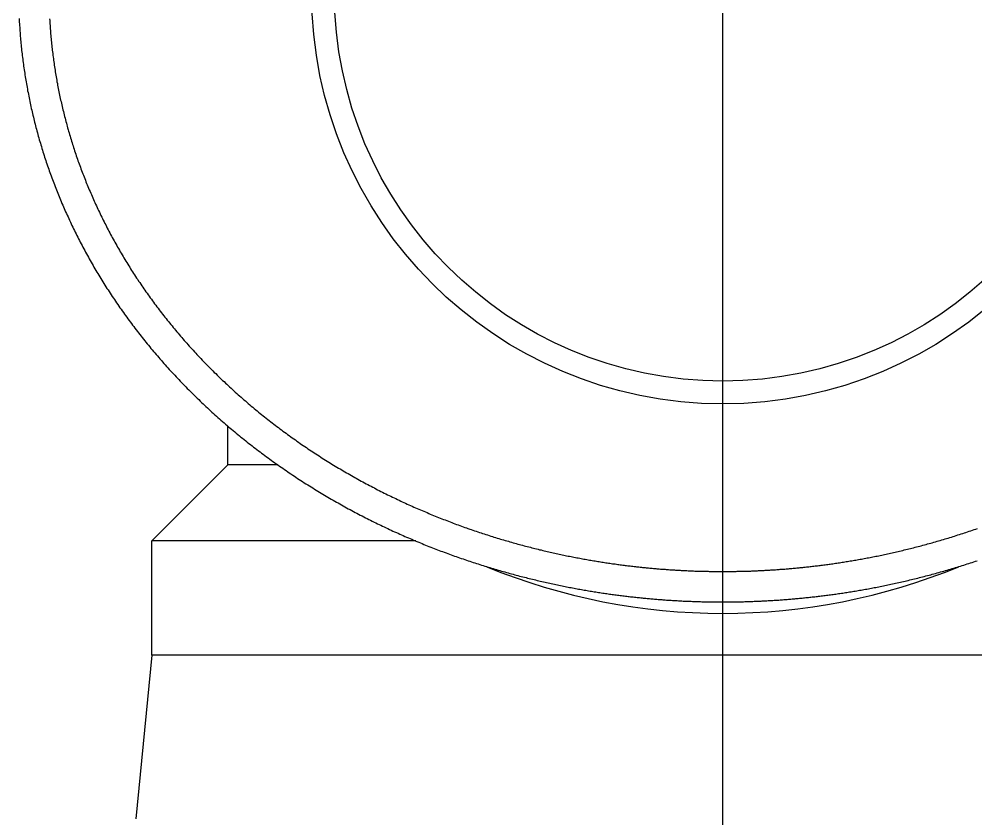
# Model space of a CAD drawing. Extents: x -43 to 61, y -47 to 10.
# Drawn here: x 40.6 to 53.17, y -10.85 to -0.35 of the extents above; entities that cross this region are included whole.
import ezdxf

# ---------------------------------------------------------------- set-up
doc = ezdxf.new("R2010")
doc.units = 0
doc.linetypes.add('CENTER', pattern=[50.8, 31.75, -6.35, 6.35, -6.35])
doc.layers.get('0').update_dxf_attribs({"linetype": 'CONTINUOUS'})
doc.layers.add('CENTER', color=1, linetype='CENTER')

msp = doc.modelspace()

# ---------------------------------------------------------------- linework, layer by layer
at = {"color": 7, "linetype": 'CONTINUOUS'}
for p, q in [((43.342, -6.2), (43.342, -5.692)), ((43.342, -6.2), (42.342, -7.2)), ((43.996, -6.2), (43.342, -6.2)), ((42.342, -8.7), (42.342, -7.2)), ((45.81, -7.2), (42.342, -7.2)), ((42.342, -8.7), (42.135, -10.848)), ((57.342, -8.7), (42.342, -8.7))]:
    msp.add_line(p, q, dxfattribs=at)
at = {"color": 7}
for points in [[(40.6, -0.342, 0), (40.601, -0.365, 0), (40.602, -0.388, 0), (40.604, -0.411, 0), (40.605, -0.434, 0), (40.607, -0.458, 0), (40.608, -0.481, 0), (40.61, -0.504, 0), (40.612, -0.527, 0), (40.614, -0.55, 0), (40.615, -0.573, 0), (40.617, -0.597, 0), (40.619, -0.62, 0), (40.621, -0.643, 0), (40.624, -0.666, 0), (40.626, -0.689, 0), (40.628, -0.712, 0), (40.631, -0.736, 0), (40.633, -0.759, 0), (40.636, -0.782, 0), (40.639, -0.805, 0), (40.641, -0.828, 0), (40.644, -0.851, 0), (40.647, -0.874, 0), (40.65, -0.897, 0), (40.653, -0.92, 0), (40.656, -0.944, 0), (40.659, -0.967, 0), (40.663, -0.99, 0), (40.666, -1.013, 0), (40.669, -1.036, 0), (40.673, -1.059, 0), (40.677, -1.082, 0), (40.68, -1.105, 0), (40.684, -1.128, 0), (40.688, -1.151, 0), (40.692, -1.174, 0), (40.696, -1.197, 0), (40.7, -1.221, 0), (40.704, -1.244, 0), (40.708, -1.267, 0), (40.712, -1.29, 0), (40.717, -1.313, 0), (40.721, -1.336, 0), (40.726, -1.359, 0), (40.731, -1.382, 0), (40.735, -1.405, 0), (40.74, -1.428, 0), (40.745, -1.451, 0), (40.75, -1.474, 0), (40.755, -1.497, 0), (40.76, -1.52, 0), (40.765, -1.543, 0), (40.77, -1.566, 0), (40.776, -1.588, 0), (40.781, -1.611, 0), (40.787, -1.634, 0), (40.792, -1.657, 0), (40.798, -1.68, 0), (40.804, -1.703, 0), (40.809, -1.726, 0), (40.815, -1.749, 0), (40.821, -1.772, 0), (40.827, -1.795, 0), (40.833, -1.817, 0), (40.84, -1.84, 0), (40.846, -1.863, 0), (40.852, -1.886, 0), (40.859, -1.909, 0), (40.865, -1.932, 0), (40.872, -1.954, 0), (40.879, -1.977, 0), (40.885, -2, 0), (40.892, -2.023, 0), (40.899, -2.046, 0), (40.906, -2.068, 0), (40.913, -2.091, 0), (40.92, -2.114, 0), (40.928, -2.137, 0), (40.935, -2.159, 0), (40.942, -2.182, 0), (40.95, -2.205, 0), (40.957, -2.227, 0), (40.965, -2.25, 0), (40.973, -2.273, 0), (40.98, -2.295, 0), (40.988, -2.318, 0), (40.996, -2.341, 0), (41.004, -2.363, 0), (41.012, -2.386, 0), (41.021, -2.408, 0), (41.029, -2.431, 0), (41.037, -2.453, 0), (41.046, -2.476, 0), (41.054, -2.499, 0), (41.063, -2.521, 0), (41.072, -2.544, 0), (41.08, -2.566, 0), (41.089, -2.588, 0), (41.098, -2.611, 0), (41.107, -2.633, 0), (41.116, -2.656, 0), (41.125, -2.678, 0), (41.135, -2.701, 0), (41.144, -2.723, 0), (41.153, -2.745, 0), (41.163, -2.768, 0), (41.172, -2.79, 0), (41.182, -2.812, 0), (41.192, -2.835, 0), (41.202, -2.857, 0), (41.211, -2.879, 0), (41.221, -2.902, 0), (41.231, -2.924, 0), (41.242, -2.946, 0), (41.252, -2.968, 0), (41.262, -2.99, 0), (41.273, -3.013, 0), (41.283, -3.035, 0), (41.294, -3.057, 0), (41.304, -3.079, 0), (41.315, -3.101, 0), (41.326, -3.123, 0), (41.336, -3.145, 0), (41.347, -3.167, 0), (41.358, -3.189, 0), (41.37, -3.211, 0), (41.381, -3.233, 0), (41.392, -3.255, 0), (41.403, -3.277, 0), (41.415, -3.299, 0), (41.426, -3.321, 0), (41.438, -3.343, 0), (41.45, -3.365, 0), (41.461, -3.387, 0), (41.473, -3.408, 0), (41.485, -3.43, 0), (41.497, -3.452, 0), (41.509, -3.474, 0), (41.521, -3.495, 0), (41.533, -3.517, 0), (41.546, -3.539, 0), (41.558, -3.561, 0), (41.571, -3.582, 0), (41.583, -3.604, 0), (41.596, -3.625, 0), (41.609, -3.647, 0), (41.621, -3.669, 0), (41.634, -3.69, 0), (41.647, -3.712, 0), (41.66, -3.733, 0), (41.674, -3.755, 0), (41.687, -3.776, 0), (41.7, -3.797, 0), (41.714, -3.819, 0), (41.727, -3.84, 0), (41.741, -3.862, 0), (41.754, -3.883, 0), (41.768, -3.904, 0), (41.782, -3.926, 0), (41.796, -3.947, 0), (41.81, -3.968, 0), (41.824, -3.989, 0), (41.838, -4.01, 0), (41.852, -4.031, 0), (41.866, -4.053, 0), (41.881, -4.074, 0), (41.895, -4.095, 0), (41.91, -4.116, 0), (41.924, -4.137, 0), (41.939, -4.158, 0), (41.954, -4.179, 0), (41.969, -4.2, 0), (41.984, -4.22, 0), (41.999, -4.241, 0), (42.014, -4.262, 0), (42.029, -4.283, 0), (42.044, -4.304, 0), (42.059, -4.324, 0), (42.075, -4.345, 0), (42.09, -4.366, 0), (42.106, -4.386, 0), (42.121, -4.407, 0), (42.137, -4.427, 0), (42.153, -4.448, 0), (42.169, -4.468, 0), (42.185, -4.489, 0), (42.201, -4.509, 0), (42.217, -4.529, 0), (42.233, -4.55, 0), (42.249, -4.57, 0), (42.266, -4.59, 0), (42.282, -4.61, 0), (42.298, -4.63, 0), (42.315, -4.651, 0), (42.332, -4.671, 0), (42.348, -4.691, 0), (42.365, -4.711, 0), (42.382, -4.731, 0), (42.399, -4.751, 0), (42.416, -4.77, 0), (42.433, -4.79, 0), (42.45, -4.81, 0), (42.468, -4.83, 0), (42.485, -4.849, 0), (42.502, -4.869, 0), (42.52, -4.889, 0), (42.537, -4.908, 0), (42.555, -4.928, 0), (42.572, -4.947, 0), (42.59, -4.967, 0), (42.608, -4.986, 0), (42.626, -5.005, 0), (42.644, -5.025, 0), (42.662, -5.044, 0), (42.68, -5.063, 0), (42.698, -5.082, 0), (42.716, -5.101, 0), (42.734, -5.12, 0), (42.753, -5.139, 0), (42.771, -5.158, 0), (42.789, -5.177, 0), (42.808, -5.196, 0), (42.827, -5.214, 0), (42.845, -5.233, 0), (42.864, -5.252, 0), (42.883, -5.27, 0), (42.902, -5.289, 0), (42.921, -5.307, 0), (42.94, -5.326, 0), (42.959, -5.344, 0), (42.978, -5.363, 0), (42.997, -5.381, 0), (43.016, -5.399, 0), (43.035, -5.417, 0), (43.054, -5.435, 0), (43.074, -5.453, 0), (43.093, -5.471, 0), (43.113, -5.489, 0), (43.132, -5.507, 0), (43.152, -5.525, 0), (43.172, -5.543, 0), (43.191, -5.56, 0), (43.211, -5.578, 0), (43.231, -5.596, 0), (43.251, -5.613, 0), (43.271, -5.631, 0), (43.291, -5.648, 0), (43.311, -5.665, 0), (43.331, -5.683, 0), (43.351, -5.7, 0), (43.371, -5.717, 0), (43.391, -5.734, 0), (43.412, -5.751, 0), (43.432, -5.768, 0), (43.452, -5.785, 0), (43.473, -5.802, 0), (43.493, -5.819, 0), (43.514, -5.835, 0), (43.535, -5.852, 0), (43.555, -5.869, 0), (43.576, -5.885, 0), (43.596, -5.902, 0), (43.617, -5.918, 0), (43.638, -5.934, 0), (43.659, -5.95, 0), (43.68, -5.967, 0), (43.701, -5.983, 0), (43.722, -5.999, 0), (43.743, -6.015, 0), (43.764, -6.031, 0), (43.785, -6.047, 0), (43.806, -6.062, 0), (43.827, -6.078, 0), (43.848, -6.094, 0), (43.87, -6.109, 0), (43.891, -6.125, 0), (43.912, -6.14, 0), (43.934, -6.156, 0), (43.955, -6.171, 0), (43.977, -6.186, 0), (43.998, -6.201, 0), (44.02, -6.216, 0), (44.041, -6.232, 0), (44.063, -6.246, 0), (44.084, -6.261, 0), (44.106, -6.276, 0), (44.128, -6.291, 0), (44.149, -6.306, 0), (44.171, -6.32, 0), (44.193, -6.335, 0), (44.215, -6.349, 0), (44.236, -6.364, 0), (44.258, -6.378, 0), (44.28, -6.392, 0), (44.302, -6.407, 0), (44.324, -6.421, 0), (44.346, -6.435, 0), (44.368, -6.449, 0), (44.39, -6.463, 0), (44.412, -6.477, 0), (44.434, -6.49, 0), (44.456, -6.504, 0), (44.478, -6.518, 0), (44.5, -6.531, 0), (44.522, -6.545, 0), (44.545, -6.558, 0), (44.567, -6.572, 0), (44.589, -6.585, 0), (44.611, -6.598, 0), (44.633, -6.611, 0), (44.656, -6.624, 0), (44.678, -6.637, 0), (44.7, -6.65, 0), (44.723, -6.663, 0), (44.745, -6.676, 0), (44.767, -6.689, 0), (44.79, -6.701, 0), (44.812, -6.714, 0), (44.834, -6.727, 0), (44.857, -6.739, 0), (44.879, -6.751, 0), (44.902, -6.764, 0), (44.924, -6.776, 0), (44.947, -6.788, 0), (44.969, -6.8, 0), (44.992, -6.812, 0), (45.014, -6.824, 0), (45.036, -6.836, 0), (45.059, -6.848, 0), (45.081, -6.859, 0), (45.104, -6.871, 0), (45.126, -6.883, 0), (45.149, -6.894, 0), (45.172, -6.906, 0), (45.194, -6.917, 0), (45.217, -6.928, 0), (45.239, -6.939, 0), (45.262, -6.951, 0), (45.284, -6.962, 0), (45.307, -6.973, 0), (45.329, -6.984, 0), (45.352, -6.994, 0), (45.374, -7.005, 0), (45.397, -7.016, 0), (45.42, -7.027, 0), (45.442, -7.037, 0), (45.465, -7.048, 0), (45.487, -7.058, 0), (45.51, -7.069, 0), (45.532, -7.079, 0), (45.555, -7.089, 0), (45.578, -7.099, 0), (45.6, -7.109, 0), (45.623, -7.119, 0), (45.645, -7.129, 0), (45.668, -7.139, 0), (45.69, -7.149, 0), (45.713, -7.159, 0), (45.736, -7.169, 0), (45.758, -7.178, 0), (45.781, -7.188, 0), (45.803, -7.197, 0), (45.826, -7.207, 0), (45.848, -7.216, 0), (45.871, -7.225, 0), (45.893, -7.235, 0), (45.916, -7.244, 0), (45.938, -7.253, 0), (45.961, -7.262, 0), (45.983, -7.271, 0), (46.006, -7.28, 0), (46.028, -7.289, 0), (46.051, -7.297, 0), (46.073, -7.306, 0), (46.096, -7.315, 0), (46.118, -7.323, 0), (46.14, -7.332, 0), (46.163, -7.34, 0), (46.185, -7.348, 0), (46.208, -7.357, 0), (46.23, -7.365, 0), (46.252, -7.373, 0), (46.275, -7.381, 0), (46.297, -7.389, 0), (46.319, -7.397, 0), (46.342, -7.405, 0), (46.364, -7.413, 0), (46.386, -7.421, 0), (46.408, -7.429, 0), (46.431, -7.436, 0), (46.453, -7.444, 0), (46.475, -7.451, 0), (46.497, -7.459, 0), (46.52, -7.466, 0), (46.542, -7.474, 0), (46.564, -7.481, 0), (46.586, -7.488, 0), (46.608, -7.495, 0), (46.63, -7.502, 0), (46.652, -7.509, 0), (46.674, -7.516, 0), (46.696, -7.523, 0), (46.718, -7.53, 0), (46.74, -7.537, 0), (46.762, -7.544, 0), (46.784, -7.55, 0), (46.806, -7.557, 0), (46.828, -7.563, 0), (46.85, -7.57, 0), (46.871, -7.576, 0), (46.893, -7.583, 0), (46.915, -7.589, 0), (46.937, -7.595, 0), (46.958, -7.601, 0), (46.98, -7.607, 0), (47.002, -7.613, 0), (47.023, -7.619, 0), (47.045, -7.625, 0), (47.066, -7.631, 0), (47.088, -7.637, 0), (47.109, -7.643, 0), (47.13, -7.648, 0), (47.152, -7.654, 0), (47.173, -7.66, 0), (47.194, -7.665, 0), (47.216, -7.671, 0), (47.237, -7.676, 0), (47.258, -7.681, 0), (47.279, -7.687, 0), (47.3, -7.692, 0), (47.321, -7.697, 0), (47.342, -7.702, 0), (47.363, -7.707, 0), (47.384, -7.712, 0), (47.405, -7.717, 0), (47.426, -7.722, 0), (47.446, -7.727, 0), (47.467, -7.732, 0), (47.488, -7.737, 0), (47.508, -7.741, 0), (47.529, -7.746, 0), (47.549, -7.75, 0), (47.57, -7.755, 0), (47.59, -7.759, 0), (47.611, -7.764, 0), (47.631, -7.768, 0), (47.651, -7.772, 0), (47.671, -7.777, 0), (47.691, -7.781, 0), (47.712, -7.785, 0), (47.731, -7.789, 0), (47.752, -7.793, 0), (47.771, -7.797, 0), (47.791, -7.801, 0), (47.811, -7.805, 0), (47.831, -7.809, 0), (47.85, -7.812, 0), (47.87, -7.816, 0), (47.889, -7.82, 0), (47.909, -7.823, 0), (47.928, -7.827, 0), (47.948, -7.831, 0), (47.967, -7.834, 0), (47.986, -7.837, 0), (48.005, -7.841, 0), (48.024, -7.844, 0), (48.043, -7.847, 0), (48.062, -7.851, 0), (48.081, -7.854, 0), (48.099, -7.857, 0), (48.118, -7.86, 0), (48.137, -7.863, 0), (48.155, -7.866, 0), (48.174, -7.869, 0), (48.192, -7.872, 0), (48.21, -7.875, 0), (48.229, -7.878, 0), (48.247, -7.88, 0), (48.265, -7.883, 0), (48.283, -7.886, 0), (48.301, -7.888, 0), (48.319, -7.891, 0), (48.337, -7.894, 0), (48.355, -7.896, 0), (48.373, -7.899, 0), (48.39, -7.901, 0), (48.408, -7.904, 0), (48.425, -7.906, 0), (48.443, -7.908, 0), (48.46, -7.911, 0), (48.478, -7.913, 0), (48.495, -7.915, 0), (48.513, -7.917, 0), (48.53, -7.919, 0), (48.547, -7.921, 0), (48.564, -7.923, 0), (48.581, -7.926, 0), (48.598, -7.928, 0), (48.615, -7.93, 0), (48.632, -7.931, 0), (48.649, -7.933, 0), (48.666, -7.935, 0), (48.683, -7.937, 0), (48.699, -7.939, 0), (48.716, -7.941, 0), (48.733, -7.942, 0), (48.749, -7.944, 0), (48.766, -7.946, 0), (48.782, -7.947, 0), (48.799, -7.949, 0), (48.815, -7.951, 0), (48.831, -7.952, 0), (48.848, -7.954, 0), (48.864, -7.955, 0), (48.88, -7.957, 0), (48.897, -7.958, 0), (48.913, -7.96, 0), (48.929, -7.961, 0), (48.945, -7.962, 0), (48.961, -7.964, 0), (48.977, -7.965, 0), (48.993, -7.966, 0), (49.009, -7.968, 0), (49.025, -7.969, 0), (49.041, -7.97, 0), (49.056, -7.971, 0), (49.072, -7.972, 0), (49.088, -7.973, 0), (49.104, -7.975, 0), (49.119, -7.976, 0), (49.135, -7.977, 0), (49.151, -7.978, 0), (49.166, -7.979, 0), (49.182, -7.98, 0), (49.198, -7.981, 0), (49.213, -7.982, 0), (49.229, -7.983, 0), (49.244, -7.983, 0), (49.26, -7.984, 0), (49.275, -7.985, 0), (49.291, -7.986, 0), (49.306, -7.987, 0), (49.322, -7.988, 0), (49.337, -7.988, 0), (49.352, -7.989, 0), (49.368, -7.99, 0), (49.383, -7.99, 0), (49.399, -7.991, 0), (49.414, -7.992, 0), (49.429, -7.992, 0), (49.445, -7.993, 0), (49.46, -7.993, 0), (49.475, -7.994, 0), (49.491, -7.994, 0), (49.506, -7.995, 0), (49.521, -7.995, 0), (49.536, -7.996, 0), (49.552, -7.996, 0), (49.567, -7.997, 0), (49.582, -7.997, 0), (49.597, -7.997, 0), (49.613, -7.998, 0), (49.628, -7.998, 0), (49.643, -7.998, 0), (49.658, -7.998, 0), (49.674, -7.999, 0), (49.689, -7.999, 0), (49.704, -7.999, 0), (49.719, -7.999, 0), (49.735, -7.999, 0), (49.75, -8, 0), (49.765, -8, 0), (49.78, -8, 0), (49.796, -8, 0), (49.811, -8, 0), (49.826, -8, 0), (49.842, -8, 0)], [(41.001, -0.344, 0), (41.002, -0.366, 0), (41.003, -0.388, 0), (41.004, -0.409, 0), (41.006, -0.431, 0), (41.007, -0.453, 0), (41.009, -0.475, 0), (41.011, -0.497, 0), (41.012, -0.519, 0), (41.014, -0.54, 0), (41.016, -0.562, 0), (41.018, -0.584, 0), (41.02, -0.606, 0), (41.022, -0.628, 0), (41.024, -0.649, 0), (41.026, -0.671, 0), (41.029, -0.693, 0), (41.031, -0.715, 0), (41.033, -0.737, 0), (41.036, -0.758, 0), (41.038, -0.78, 0), (41.041, -0.802, 0), (41.044, -0.824, 0), (41.047, -0.846, 0), (41.05, -0.867, 0), (41.052, -0.889, 0), (41.055, -0.911, 0), (41.059, -0.933, 0), (41.062, -0.954, 0), (41.065, -0.976, 0), (41.068, -0.998, 0), (41.072, -1.02, 0), (41.075, -1.042, 0), (41.079, -1.063, 0), (41.082, -1.085, 0), (41.086, -1.107, 0), (41.09, -1.129, 0), (41.094, -1.15, 0), (41.097, -1.172, 0), (41.102, -1.194, 0), (41.106, -1.215, 0), (41.11, -1.237, 0), (41.114, -1.259, 0), (41.118, -1.281, 0), (41.123, -1.302, 0), (41.127, -1.324, 0), (41.132, -1.346, 0), (41.136, -1.367, 0), (41.141, -1.389, 0), (41.145, -1.411, 0), (41.15, -1.432, 0), (41.155, -1.454, 0), (41.16, -1.476, 0), (41.165, -1.497, 0), (41.17, -1.519, 0), (41.175, -1.54, 0), (41.181, -1.562, 0), (41.186, -1.584, 0), (41.191, -1.605, 0), (41.197, -1.627, 0), (41.203, -1.649, 0), (41.208, -1.67, 0), (41.214, -1.692, 0), (41.22, -1.713, 0), (41.225, -1.735, 0), (41.231, -1.756, 0), (41.237, -1.778, 0), (41.243, -1.8, 0), (41.25, -1.821, 0), (41.256, -1.843, 0), (41.262, -1.864, 0), (41.269, -1.886, 0), (41.275, -1.907, 0), (41.282, -1.929, 0), (41.288, -1.95, 0), (41.295, -1.972, 0), (41.302, -1.993, 0), (41.309, -2.014, 0), (41.315, -2.036, 0), (41.322, -2.057, 0), (41.329, -2.079, 0), (41.337, -2.1, 0), (41.344, -2.122, 0), (41.351, -2.143, 0), (41.358, -2.164, 0), (41.366, -2.186, 0), (41.373, -2.207, 0), (41.381, -2.228, 0), (41.389, -2.25, 0), (41.396, -2.271, 0), (41.404, -2.292, 0), (41.412, -2.314, 0), (41.42, -2.335, 0), (41.428, -2.356, 0), (41.436, -2.378, 0), (41.444, -2.399, 0), (41.453, -2.42, 0), (41.461, -2.441, 0), (41.47, -2.463, 0), (41.478, -2.484, 0), (41.487, -2.505, 0), (41.495, -2.526, 0), (41.504, -2.547, 0), (41.513, -2.569, 0), (41.522, -2.59, 0), (41.531, -2.611, 0), (41.54, -2.632, 0), (41.549, -2.653, 0), (41.558, -2.674, 0), (41.567, -2.695, 0), (41.577, -2.716, 0), (41.586, -2.737, 0), (41.596, -2.758, 0), (41.605, -2.779, 0), (41.615, -2.8, 0), (41.625, -2.821, 0), (41.635, -2.842, 0), (41.644, -2.863, 0), (41.654, -2.884, 0), (41.664, -2.905, 0), (41.675, -2.926, 0), (41.685, -2.947, 0), (41.695, -2.968, 0), (41.705, -2.989, 0), (41.716, -3.01, 0), (41.726, -3.03, 0), (41.737, -3.051, 0), (41.748, -3.072, 0), (41.758, -3.093, 0), (41.769, -3.114, 0), (41.78, -3.134, 0), (41.791, -3.155, 0), (41.802, -3.176, 0), (41.813, -3.196, 0), (41.824, -3.217, 0), (41.836, -3.238, 0), (41.847, -3.258, 0), (41.858, -3.279, 0), (41.87, -3.3, 0), (41.882, -3.32, 0), (41.893, -3.341, 0), (41.905, -3.361, 0), (41.917, -3.382, 0), (41.929, -3.402, 0), (41.941, -3.423, 0), (41.953, -3.443, 0), (41.965, -3.464, 0), (41.977, -3.484, 0), (41.989, -3.504, 0), (42.002, -3.525, 0), (42.014, -3.545, 0), (42.027, -3.566, 0), (42.04, -3.586, 0), (42.052, -3.606, 0), (42.065, -3.626, 0), (42.078, -3.647, 0), (42.091, -3.667, 0), (42.104, -3.687, 0), (42.117, -3.707, 0), (42.13, -3.727, 0), (42.143, -3.748, 0), (42.157, -3.768, 0), (42.17, -3.788, 0), (42.184, -3.808, 0), (42.197, -3.828, 0), (42.211, -3.848, 0), (42.225, -3.868, 0), (42.238, -3.888, 0), (42.252, -3.908, 0), (42.266, -3.928, 0), (42.28, -3.947, 0), (42.294, -3.967, 0), (42.309, -3.987, 0), (42.323, -4.007, 0), (42.337, -4.027, 0), (42.352, -4.046, 0), (42.366, -4.066, 0), (42.38, -4.086, 0), (42.395, -4.105, 0), (42.41, -4.125, 0), (42.425, -4.144, 0), (42.44, -4.164, 0), (42.454, -4.184, 0), (42.469, -4.203, 0), (42.484, -4.222, 0), (42.5, -4.242, 0), (42.515, -4.261, 0), (42.53, -4.281, 0), (42.545, -4.3, 0), (42.561, -4.319, 0), (42.577, -4.338, 0), (42.592, -4.358, 0), (42.608, -4.377, 0), (42.623, -4.396, 0), (42.639, -4.415, 0), (42.655, -4.434, 0), (42.671, -4.453, 0), (42.687, -4.472, 0), (42.703, -4.491, 0), (42.719, -4.51, 0), (42.736, -4.529, 0), (42.752, -4.547, 0), (42.768, -4.566, 0), (42.785, -4.585, 0), (42.801, -4.604, 0), (42.818, -4.622, 0), (42.835, -4.641, 0), (42.851, -4.66, 0), (42.868, -4.678, 0), (42.885, -4.696, 0), (42.902, -4.715, 0), (42.919, -4.733, 0), (42.936, -4.752, 0), (42.953, -4.77, 0), (42.971, -4.788, 0), (42.988, -4.806, 0), (43.005, -4.825, 0), (43.023, -4.843, 0), (43.04, -4.861, 0), (43.057, -4.879, 0), (43.075, -4.897, 0), (43.093, -4.915, 0), (43.11, -4.933, 0), (43.128, -4.95, 0), (43.146, -4.968, 0), (43.164, -4.986, 0), (43.182, -5.003, 0), (43.2, -5.021, 0), (43.218, -5.039, 0), (43.236, -5.056, 0), (43.254, -5.074, 0), (43.273, -5.091, 0), (43.291, -5.108, 0), (43.309, -5.126, 0), (43.328, -5.143, 0), (43.346, -5.16, 0), (43.365, -5.177, 0), (43.383, -5.194, 0), (43.402, -5.212, 0), (43.42, -5.229, 0), (43.439, -5.245, 0), (43.458, -5.262, 0), (43.477, -5.279, 0), (43.496, -5.296, 0), (43.515, -5.313, 0), (43.534, -5.329, 0), (43.553, -5.346, 0), (43.572, -5.362, 0), (43.591, -5.379, 0), (43.61, -5.395, 0), (43.63, -5.412, 0), (43.649, -5.428, 0), (43.668, -5.444, 0), (43.688, -5.46, 0), (43.707, -5.477, 0), (43.727, -5.493, 0), (43.746, -5.509, 0), (43.766, -5.525, 0), (43.785, -5.541, 0), (43.805, -5.556, 0), (43.825, -5.572, 0), (43.845, -5.588, 0), (43.865, -5.604, 0), (43.885, -5.619, 0), (43.904, -5.635, 0), (43.924, -5.65, 0), (43.944, -5.665, 0), (43.964, -5.681, 0), (43.984, -5.696, 0), (44.005, -5.711, 0), (44.025, -5.726, 0), (44.045, -5.742, 0), (44.065, -5.757, 0), (44.086, -5.771, 0), (44.106, -5.786, 0), (44.126, -5.801, 0), (44.147, -5.816, 0), (44.167, -5.831, 0), (44.187, -5.845, 0), (44.208, -5.86, 0), (44.228, -5.874, 0), (44.249, -5.889, 0), (44.27, -5.903, 0), (44.29, -5.918, 0), (44.311, -5.932, 0), (44.332, -5.946, 0), (44.352, -5.96, 0), (44.373, -5.974, 0), (44.394, -5.988, 0), (44.415, -6.002, 0), (44.436, -6.016, 0), (44.456, -6.03, 0), (44.477, -6.043, 0), (44.498, -6.057, 0), (44.519, -6.071, 0), (44.54, -6.084, 0), (44.561, -6.098, 0), (44.582, -6.111, 0), (44.603, -6.124, 0), (44.624, -6.138, 0), (44.645, -6.151, 0), (44.667, -6.164, 0), (44.688, -6.177, 0), (44.709, -6.19, 0), (44.73, -6.203, 0), (44.751, -6.216, 0), (44.773, -6.229, 0), (44.794, -6.242, 0), (44.815, -6.254, 0), (44.837, -6.267, 0), (44.858, -6.279, 0), (44.879, -6.292, 0), (44.901, -6.304, 0), (44.922, -6.316, 0), (44.943, -6.329, 0), (44.965, -6.341, 0), (44.986, -6.353, 0), (45.008, -6.365, 0), (45.029, -6.377, 0), (45.05, -6.389, 0), (45.072, -6.401, 0), (45.093, -6.413, 0), (45.115, -6.424, 0), (45.136, -6.436, 0), (45.158, -6.448, 0), (45.179, -6.459, 0), (45.201, -6.47, 0), (45.223, -6.482, 0), (45.244, -6.493, 0), (45.266, -6.504, 0), (45.287, -6.516, 0), (45.309, -6.527, 0), (45.331, -6.538, 0), (45.352, -6.549, 0), (45.374, -6.559, 0), (45.395, -6.57, 0), (45.417, -6.581, 0), (45.438, -6.592, 0), (45.46, -6.602, 0), (45.482, -6.613, 0), (45.503, -6.623, 0), (45.525, -6.634, 0), (45.547, -6.644, 0), (45.568, -6.654, 0), (45.59, -6.665, 0), (45.612, -6.675, 0), (45.633, -6.685, 0), (45.655, -6.695, 0), (45.677, -6.705, 0), (45.698, -6.715, 0), (45.72, -6.725, 0), (45.742, -6.734, 0), (45.763, -6.744, 0), (45.785, -6.754, 0), (45.806, -6.763, 0), (45.828, -6.773, 0), (45.85, -6.782, 0), (45.871, -6.792, 0), (45.893, -6.801, 0), (45.915, -6.81, 0), (45.936, -6.819, 0), (45.958, -6.828, 0), (45.98, -6.838, 0), (46.001, -6.846, 0), (46.023, -6.855, 0), (46.044, -6.864, 0), (46.066, -6.873, 0), (46.088, -6.882, 0), (46.109, -6.89, 0), (46.131, -6.899, 0), (46.152, -6.908, 0), (46.174, -6.916, 0), (46.196, -6.924, 0), (46.217, -6.933, 0), (46.239, -6.941, 0), (46.26, -6.949, 0), (46.282, -6.957, 0), (46.303, -6.966, 0), (46.325, -6.974, 0), (46.346, -6.982, 0), (46.368, -6.989, 0), (46.389, -6.997, 0), (46.411, -7.005, 0), (46.432, -7.013, 0), (46.454, -7.021, 0), (46.475, -7.028, 0), (46.496, -7.036, 0), (46.518, -7.043, 0), (46.539, -7.051, 0), (46.56, -7.058, 0), (46.582, -7.065, 0), (46.603, -7.072, 0), (46.625, -7.08, 0), (46.646, -7.087, 0), (46.667, -7.094, 0), (46.688, -7.101, 0), (46.71, -7.108, 0), (46.731, -7.115, 0), (46.752, -7.121, 0), (46.773, -7.128, 0), (46.794, -7.135, 0), (46.816, -7.141, 0), (46.837, -7.148, 0), (46.858, -7.154, 0), (46.879, -7.161, 0), (46.9, -7.167, 0), (46.921, -7.174, 0), (46.942, -7.18, 0), (46.963, -7.186, 0), (46.984, -7.192, 0), (47.005, -7.198, 0), (47.026, -7.204, 0), (47.047, -7.21, 0), (47.067, -7.216, 0), (47.088, -7.222, 0), (47.109, -7.228, 0), (47.13, -7.234, 0), (47.15, -7.24, 0), (47.171, -7.245, 0), (47.192, -7.251, 0), (47.212, -7.256, 0), (47.233, -7.262, 0), (47.253, -7.267, 0), (47.274, -7.273, 0), (47.294, -7.278, 0), (47.315, -7.283, 0), (47.335, -7.288, 0), (47.355, -7.293, 0), (47.376, -7.299, 0), (47.396, -7.304, 0), (47.416, -7.309, 0), (47.437, -7.314, 0), (47.457, -7.318, 0), (47.477, -7.323, 0), (47.497, -7.328, 0), (47.517, -7.333, 0), (47.537, -7.337, 0), (47.557, -7.342, 0), (47.577, -7.346, 0), (47.596, -7.351, 0), (47.616, -7.355, 0), (47.636, -7.36, 0), (47.655, -7.364, 0), (47.675, -7.368, 0), (47.695, -7.373, 0), (47.714, -7.377, 0), (47.734, -7.381, 0), (47.753, -7.385, 0), (47.772, -7.389, 0), (47.792, -7.393, 0), (47.811, -7.397, 0), (47.83, -7.401, 0), (47.849, -7.405, 0), (47.868, -7.409, 0), (47.887, -7.412, 0), (47.906, -7.416, 0), (47.925, -7.42, 0), (47.944, -7.423, 0), (47.963, -7.427, 0), (47.982, -7.43, 0), (48, -7.434, 0), (48.019, -7.437, 0), (48.037, -7.44, 0), (48.056, -7.444, 0), (48.074, -7.447, 0), (48.092, -7.45, 0), (48.111, -7.453, 0), (48.129, -7.456, 0), (48.147, -7.459, 0), (48.165, -7.462, 0), (48.183, -7.465, 0), (48.201, -7.468, 0), (48.218, -7.471, 0), (48.236, -7.474, 0), (48.254, -7.477, 0), (48.272, -7.479, 0), (48.289, -7.482, 0), (48.307, -7.485, 0), (48.324, -7.488, 0), (48.342, -7.49, 0), (48.359, -7.493, 0), (48.376, -7.495, 0), (48.393, -7.498, 0), (48.41, -7.5, 0), (48.428, -7.502, 0), (48.445, -7.505, 0), (48.462, -7.507, 0), (48.478, -7.509, 0), (48.495, -7.512, 0), (48.512, -7.514, 0), (48.529, -7.516, 0), (48.546, -7.518, 0), (48.562, -7.52, 0), (48.579, -7.522, 0), (48.596, -7.524, 0), (48.612, -7.526, 0), (48.628, -7.528, 0), (48.645, -7.53, 0), (48.661, -7.532, 0), (48.677, -7.534, 0), (48.694, -7.536, 0), (48.71, -7.538, 0), (48.726, -7.539, 0), (48.742, -7.541, 0), (48.758, -7.543, 0), (48.774, -7.545, 0), (48.79, -7.546, 0), (48.806, -7.548, 0), (48.822, -7.549, 0), (48.838, -7.551, 0), (48.854, -7.552, 0), (48.869, -7.554, 0), (48.885, -7.555, 0), (48.901, -7.557, 0), (48.916, -7.558, 0), (48.932, -7.56, 0), (48.947, -7.561, 0), (48.963, -7.562, 0), (48.978, -7.564, 0), (48.994, -7.565, 0), (49.009, -7.566, 0), (49.025, -7.568, 0), (49.04, -7.569, 0), (49.055, -7.57, 0), (49.071, -7.571, 0), (49.086, -7.572, 0), (49.101, -7.573, 0), (49.116, -7.574, 0), (49.131, -7.576, 0), (49.147, -7.577, 0), (49.162, -7.578, 0), (49.177, -7.579, 0), (49.192, -7.58, 0), (49.207, -7.58, 0), (49.222, -7.581, 0), (49.237, -7.582, 0), (49.252, -7.583, 0), (49.267, -7.584, 0), (49.282, -7.585, 0), (49.297, -7.586, 0), (49.311, -7.586, 0), (49.326, -7.587, 0), (49.341, -7.588, 0), (49.356, -7.589, 0), (49.371, -7.589, 0), (49.386, -7.59, 0), (49.4, -7.591, 0), (49.415, -7.591, 0), (49.43, -7.592, 0), (49.445, -7.593, 0), (49.459, -7.593, 0), (49.474, -7.594, 0), (49.489, -7.594, 0), (49.504, -7.595, 0), (49.518, -7.595, 0), (49.533, -7.596, 0), (49.548, -7.596, 0), (49.562, -7.596, 0), (49.577, -7.597, 0), (49.592, -7.597, 0), (49.607, -7.597, 0), (49.621, -7.598, 0), (49.636, -7.598, 0), (49.651, -7.598, 0), (49.665, -7.599, 0), (49.68, -7.599, 0), (49.695, -7.599, 0), (49.709, -7.599, 0), (49.724, -7.599, 0), (49.739, -7.6, 0), (49.753, -7.6, 0), (49.768, -7.6, 0), (49.783, -7.6, 0), (49.797, -7.6, 0), (49.812, -7.6, 0), (49.827, -7.6, 0), (49.842, -7.6, 0)], [(49.842, -7.6, 0), (49.856, -7.6, 0), (49.871, -7.6, 0), (49.886, -7.6, 0), (49.9, -7.6, 0), (49.915, -7.6, 0), (49.93, -7.6, 0), (49.944, -7.6, 0), (49.959, -7.599, 0), (49.974, -7.599, 0), (49.989, -7.599, 0), (50.003, -7.599, 0), (50.018, -7.599, 0), (50.032, -7.598, 0), (50.047, -7.598, 0), (50.062, -7.598, 0), (50.077, -7.597, 0), (50.091, -7.597, 0), (50.106, -7.597, 0), (50.121, -7.596, 0), (50.135, -7.596, 0), (50.15, -7.595, 0), (50.165, -7.595, 0), (50.179, -7.595, 0), (50.194, -7.594, 0), (50.209, -7.594, 0), (50.224, -7.593, 0), (50.238, -7.592, 0), (50.253, -7.592, 0), (50.268, -7.591, 0), (50.283, -7.591, 0), (50.297, -7.59, 0), (50.312, -7.589, 0), (50.327, -7.589, 0), (50.342, -7.588, 0), (50.357, -7.587, 0), (50.372, -7.586, 0), (50.387, -7.586, 0), (50.401, -7.585, 0), (50.416, -7.584, 0), (50.431, -7.583, 0), (50.446, -7.582, 0), (50.461, -7.581, 0), (50.476, -7.58, 0), (50.491, -7.58, 0), (50.507, -7.579, 0), (50.522, -7.578, 0), (50.537, -7.577, 0), (50.552, -7.575, 0), (50.567, -7.574, 0), (50.582, -7.573, 0), (50.597, -7.572, 0), (50.613, -7.571, 0), (50.628, -7.57, 0), (50.643, -7.569, 0), (50.658, -7.568, 0), (50.674, -7.566, 0), (50.689, -7.565, 0), (50.705, -7.564, 0), (50.72, -7.562, 0), (50.736, -7.561, 0), (50.751, -7.56, 0), (50.767, -7.558, 0), (50.782, -7.557, 0), (50.798, -7.555, 0), (50.814, -7.554, 0), (50.83, -7.552, 0), (50.845, -7.551, 0), (50.861, -7.549, 0), (50.877, -7.548, 0), (50.893, -7.546, 0), (50.909, -7.545, 0), (50.925, -7.543, 0), (50.941, -7.541, 0), (50.957, -7.539, 0), (50.973, -7.538, 0), (50.989, -7.536, 0), (51.005, -7.534, 0), (51.022, -7.532, 0), (51.038, -7.53, 0), (51.054, -7.528, 0), (51.071, -7.526, 0), (51.087, -7.524, 0), (51.104, -7.522, 0), (51.12, -7.52, 0), (51.137, -7.518, 0), (51.154, -7.516, 0), (51.17, -7.514, 0), (51.187, -7.512, 0), (51.204, -7.509, 0), (51.221, -7.507, 0), (51.238, -7.505, 0), (51.255, -7.503, 0), (51.272, -7.5, 0), (51.289, -7.498, 0), (51.306, -7.495, 0), (51.324, -7.493, 0), (51.341, -7.49, 0), (51.358, -7.488, 0), (51.376, -7.485, 0), (51.393, -7.482, 0), (51.411, -7.48, 0), (51.429, -7.477, 0), (51.446, -7.474, 0), (51.464, -7.471, 0), (51.482, -7.468, 0), (51.5, -7.465, 0), (51.518, -7.462, 0), (51.536, -7.459, 0), (51.554, -7.456, 0), (51.572, -7.453, 0), (51.59, -7.45, 0), (51.609, -7.447, 0), (51.627, -7.444, 0), (51.646, -7.44, 0), (51.664, -7.437, 0), (51.683, -7.434, 0), (51.701, -7.43, 0), (51.72, -7.427, 0), (51.739, -7.423, 0), (51.758, -7.42, 0), (51.777, -7.416, 0), (51.796, -7.412, 0), (51.815, -7.408, 0), (51.834, -7.405, 0), (51.853, -7.401, 0), (51.872, -7.397, 0), (51.891, -7.393, 0), (51.911, -7.389, 0), (51.93, -7.385, 0), (51.949, -7.381, 0), (51.969, -7.377, 0), (51.988, -7.373, 0), (52.008, -7.368, 0), (52.028, -7.364, 0), (52.047, -7.36, 0), (52.067, -7.355, 0), (52.087, -7.351, 0), (52.106, -7.346, 0), (52.126, -7.342, 0), (52.146, -7.337, 0), (52.166, -7.333, 0), (52.186, -7.328, 0), (52.206, -7.323, 0), (52.226, -7.318, 0), (52.246, -7.313, 0), (52.267, -7.308, 0), (52.287, -7.303, 0), (52.307, -7.298, 0), (52.327, -7.293, 0), (52.348, -7.288, 0), (52.368, -7.283, 0), (52.389, -7.278, 0), (52.409, -7.272, 0), (52.429, -7.267, 0), (52.45, -7.262, 0), (52.471, -7.256, 0), (52.491, -7.251, 0), (52.512, -7.245, 0), (52.532, -7.239, 0), (52.553, -7.234, 0), (52.574, -7.228, 0), (52.595, -7.222, 0), (52.615, -7.216, 0), (52.636, -7.21, 0), (52.657, -7.204, 0), (52.678, -7.198, 0), (52.699, -7.192, 0), (52.72, -7.186, 0), (52.741, -7.18, 0), (52.762, -7.173, 0), (52.783, -7.167, 0), (52.804, -7.161, 0), (52.825, -7.154, 0), (52.846, -7.148, 0), (52.867, -7.141, 0), (52.888, -7.135, 0), (52.91, -7.128, 0), (52.931, -7.121, 0), (52.952, -7.114, 0), (52.973, -7.108, 0), (52.994, -7.101, 0), (53.016, -7.094, 0), (53.037, -7.087, 0), (53.058, -7.079, 0), (53.08, -7.072, 0), (53.101, -7.065, 0), (53.122, -7.058, 0), (53.144, -7.05, 0), (53.165, -7.043, 0), (53.187, -7.036, 0)], [(49.842, -8, 0), (49.857, -8, 0), (49.872, -8, 0), (49.887, -8, 0), (49.903, -8, 0), (49.918, -8, 0), (49.933, -8, 0), (49.949, -7.999, 0), (49.964, -7.999, 0), (49.979, -7.999, 0), (49.994, -7.999, 0), (50.009, -7.999, 0), (50.025, -7.998, 0), (50.04, -7.998, 0), (50.055, -7.998, 0), (50.07, -7.998, 0), (50.086, -7.997, 0), (50.101, -7.997, 0), (50.116, -7.997, 0), (50.131, -7.996, 0), (50.147, -7.996, 0), (50.162, -7.995, 0), (50.177, -7.995, 0), (50.193, -7.994, 0), (50.208, -7.994, 0), (50.223, -7.993, 0), (50.238, -7.993, 0), (50.254, -7.992, 0), (50.269, -7.992, 0), (50.285, -7.991, 0), (50.3, -7.99, 0), (50.315, -7.99, 0), (50.331, -7.989, 0), (50.346, -7.988, 0), (50.361, -7.987, 0), (50.377, -7.987, 0), (50.392, -7.986, 0), (50.408, -7.985, 0), (50.423, -7.984, 0), (50.439, -7.983, 0), (50.454, -7.983, 0), (50.47, -7.982, 0), (50.485, -7.981, 0), (50.501, -7.98, 0), (50.517, -7.979, 0), (50.532, -7.978, 0), (50.548, -7.977, 0), (50.564, -7.976, 0), (50.579, -7.975, 0), (50.595, -7.973, 0), (50.611, -7.972, 0), (50.627, -7.971, 0), (50.643, -7.97, 0), (50.658, -7.969, 0), (50.674, -7.968, 0), (50.69, -7.966, 0), (50.706, -7.965, 0), (50.722, -7.964, 0), (50.738, -7.962, 0), (50.754, -7.961, 0), (50.77, -7.96, 0), (50.787, -7.958, 0), (50.803, -7.957, 0), (50.819, -7.955, 0), (50.835, -7.954, 0), (50.852, -7.952, 0), (50.868, -7.951, 0), (50.884, -7.949, 0), (50.901, -7.947, 0), (50.917, -7.946, 0), (50.934, -7.944, 0), (50.95, -7.942, 0), (50.967, -7.941, 0), (50.984, -7.939, 0), (51, -7.937, 0), (51.017, -7.935, 0), (51.034, -7.933, 0), (51.051, -7.931, 0), (51.068, -7.93, 0), (51.085, -7.928, 0), (51.102, -7.926, 0), (51.119, -7.924, 0), (51.136, -7.921, 0), (51.153, -7.919, 0), (51.17, -7.917, 0), (51.188, -7.915, 0), (51.205, -7.913, 0), (51.222, -7.911, 0), (51.24, -7.908, 0), (51.257, -7.906, 0), (51.275, -7.904, 0), (51.292, -7.901, 0), (51.31, -7.899, 0), (51.328, -7.896, 0), (51.346, -7.894, 0), (51.364, -7.891, 0), (51.382, -7.888, 0), (51.4, -7.886, 0), (51.418, -7.883, 0), (51.436, -7.88, 0), (51.454, -7.878, 0), (51.472, -7.875, 0), (51.491, -7.872, 0), (51.509, -7.869, 0), (51.527, -7.866, 0), (51.546, -7.863, 0), (51.565, -7.86, 0), (51.583, -7.857, 0), (51.602, -7.854, 0), (51.621, -7.851, 0), (51.64, -7.847, 0), (51.659, -7.844, 0), (51.678, -7.841, 0), (51.697, -7.837, 0), (51.716, -7.834, 0), (51.735, -7.831, 0), (51.755, -7.827, 0), (51.774, -7.823, 0), (51.794, -7.82, 0), (51.813, -7.816, 0), (51.833, -7.812, 0), (51.852, -7.809, 0), (51.872, -7.805, 0), (51.892, -7.801, 0), (51.912, -7.797, 0), (51.932, -7.793, 0), (51.952, -7.789, 0), (51.971, -7.785, 0), (51.992, -7.781, 0), (52.012, -7.777, 0), (52.032, -7.772, 0), (52.052, -7.768, 0), (52.072, -7.764, 0), (52.093, -7.759, 0), (52.113, -7.755, 0), (52.134, -7.75, 0), (52.154, -7.746, 0), (52.175, -7.741, 0), (52.195, -7.736, 0), (52.216, -7.732, 0), (52.237, -7.727, 0), (52.257, -7.722, 0), (52.278, -7.717, 0), (52.299, -7.712, 0), (52.32, -7.707, 0), (52.341, -7.702, 0), (52.362, -7.697, 0), (52.383, -7.692, 0), (52.404, -7.686, 0), (52.425, -7.681, 0), (52.446, -7.676, 0), (52.467, -7.67, 0), (52.489, -7.665, 0), (52.51, -7.659, 0), (52.531, -7.654, 0), (52.552, -7.648, 0), (52.574, -7.643, 0), (52.595, -7.637, 0), (52.617, -7.631, 0), (52.638, -7.625, 0), (52.66, -7.619, 0), (52.681, -7.613, 0), (52.703, -7.607, 0), (52.724, -7.601, 0), (52.746, -7.595, 0), (52.768, -7.589, 0), (52.79, -7.582, 0), (52.811, -7.576, 0), (52.833, -7.57, 0), (52.855, -7.563, 0), (52.877, -7.557, 0), (52.899, -7.55, 0), (52.921, -7.543, 0), (52.943, -7.537, 0), (52.965, -7.53, 0), (52.987, -7.523, 0), (53.009, -7.516, 0), (53.031, -7.509, 0), (53.053, -7.502, 0), (53.075, -7.495, 0), (53.097, -7.488, 0), (53.119, -7.481, 0), (53.141, -7.473, 0), (53.163, -7.466, 0), (53.185, -7.459, 0)]]:
    msp.add_polyline3d(points, dxfattribs=at)
at = {"color": 7, "linetype": 'CONTINUOUS'}
for radius in [5.4, 5.1]:
    msp.add_circle((49.842, 0), radius, dxfattribs=at)
msp.add_arc((49.842, 0), 8.15, 247.6401, 292.3599, dxfattribs=at)
at = {"layer": 'CENTER', "color": 1, "linetype": 'CENTER'}
msp.add_line((49.842, -30.8), (49.842, 10.15), dxfattribs=at)

doc.saveas('drawing.dxf')
